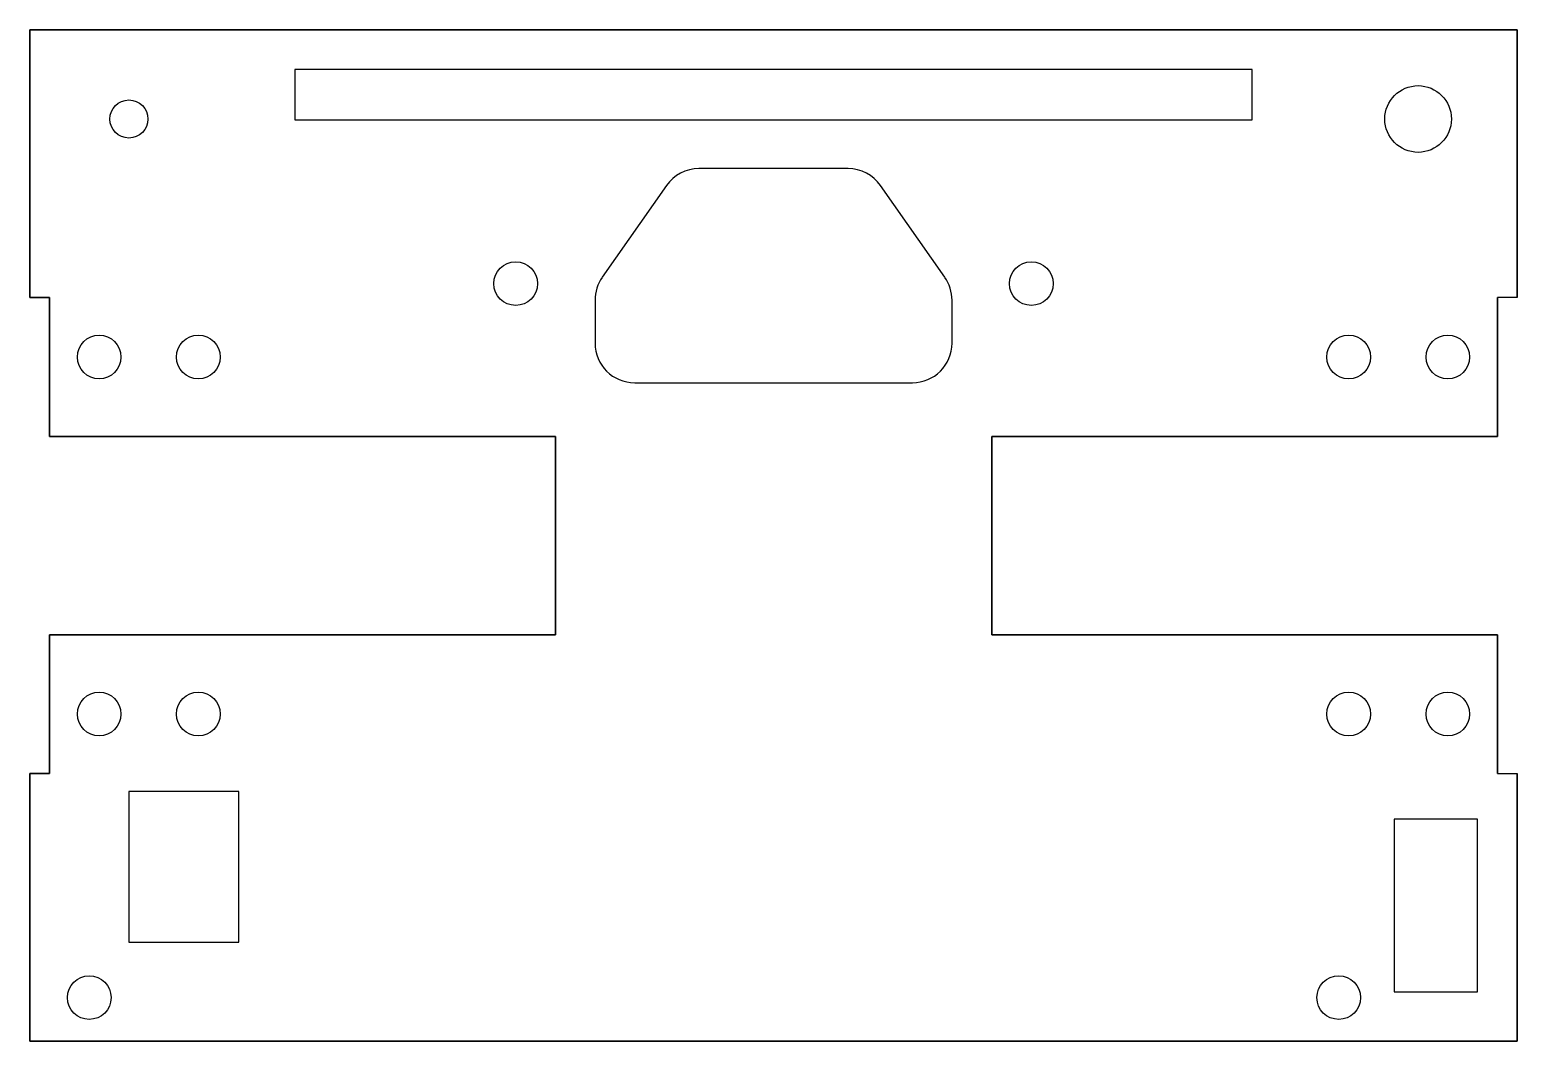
# Model space of a CAD drawing. Header units: millimetres. Extents: x -75 to 0, y -3 to 48.
import ezdxf

# ---------------------------------------------------------------- set-up
doc = ezdxf.new("R2010")
doc.units = ezdxf.units.MM
doc.layers.get('0').update_dxf_attribs({"linetype": 'CONTINUOUS'})

msp = doc.modelspace()

# ---------------------------------------------------------------- linework, layer by layer
for p, q in [((0, 48), (-75, 48)), ((-75, 48), (-75, 34.5)), ((0, 34.5), (0, 48)), ((-33.742, 41), (-41.258, 41)), ((-42.896, 40.147), (-46.138, 35.517)), ((-28.862, 35.517), (-32.104, 40.147)), ((-1, 27.5), (-1, 34.5)), ((-75, 34.5), (-74, 34.5)), ((-74, 34.5), (-74, 27.5)), ((-46.5, 34.369), (-46.5, 32.2)), ((-28.5, 32.2), (-28.5, 34.369)), ((-44.5, 30.2), (-30.5, 30.2)), ((-74, 27.5), (-48.5, 27.5)), ((-48.5, 27.5), (-48.5, 17.5)), ((-26.5, 17.5), (-26.5, 27.5)), ((-26.5, 27.5), (-1, 27.5)), ((-48.5, 17.5), (-74, 17.5)), ((-74, 17.5), (-74, 10.5)), ((-1, 17.5), (-26.5, 17.5)), ((-1, 10.5), (-1, 17.5)), ((-74, 10.5), (-75, 10.5)), ((-75, 10.5), (-75, -3)), ((-1, 10.5), (0, 10.5)), ((0, -3), (0, 10.5)), ((-75, -3), (0, -3))]:
    msp.add_line(p, q)
for points in [[(0, 34.5), (-1, 34.5), (-1, 27.5), (-26.5, 27.5), (-26.5, 17.5), (-1, 17.5), (-1, 10.5), (0, 10.5), (0, -3), (-75, -3), (-75, 10.5), (-74, 10.5), (-74, 17.5), (-48.5, 17.5), (-48.5, 27.5), (-74, 27.5), (-74, 34.5), (-75, 34.5), (-75, 48), (0, 48)], [(-61.63, 43.46), (-13.37, 43.46), (-13.37, 46), (-61.63, 46)], [(-70, 2), (-64.46, 2), (-64.46, 9.6), (-70, 9.6)], [(-6.2, -0.5), (-2, -0.5), (-2, 8.2), (-6.2, 8.2)]]:
    msp.add_lwpolyline(points, close=True)
for centre, radius in [((-5, 43.5), 1.681), ((-70, 43.5), 0.96), ((-50.5, 35.2), 1.1), ((-50.5, 35.2), 1.1), ((-24.5, 35.2), 1.1), ((-24.5, 35.2), 1.1), ((-71.5, 31.5), 1.1), ((-71.5, 31.5), 1.1), ((-66.5, 31.5), 1.1), ((-66.5, 31.5), 1.1), ((-8.5, 31.5), 1.1), ((-8.5, 31.5), 1.1), ((-3.5, 31.5), 1.1), ((-3.5, 31.5), 1.1), ((-71.5, 13.5), 1.1), ((-71.5, 13.5), 1.1), ((-66.5, 13.5), 1.1), ((-66.5, 13.5), 1.1), ((-8.5, 13.5), 1.1), ((-8.5, 13.5), 1.1), ((-3.5, 13.5), 1.1), ((-3.5, 13.5), 1.1), ((-72, -0.8), 1.1), ((-9, -0.8), 1.1)]:
    msp.add_circle(centre, radius)
for centre, start, end in [((-41.258, 39), 90, 145), ((-33.742, 39), 35, 90), ((-44.5, 34.369), 145, 180), ((-30.5, 34.369), 0, 35), ((-44.5, 32.2), 180, 270), ((-30.5, 32.2), -90, 0)]:
    msp.add_arc(centre, 2, start, end)

doc.saveas('drawing.dxf')
